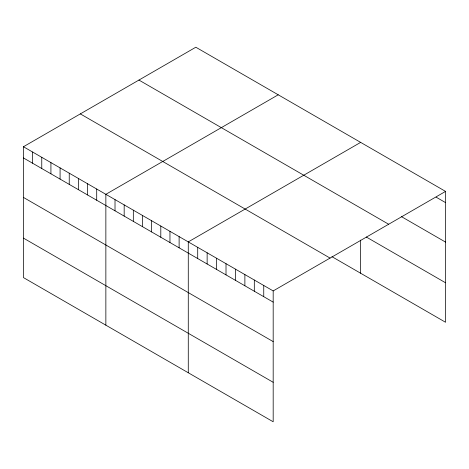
<?xml version="1.0" encoding="UTF-8"?>
<svg xmlns="http://www.w3.org/2000/svg" width="469" height="469" viewBox="0 0 469 469"><rect width="100%" height="100%" fill="white"/><g stroke="black" fill="none" stroke-linecap="round" stroke-linejoin="round"><path stroke-width="0.7" d="M23.45 146.738L273.181 290.921L273.181 421.778L23.45 277.595L23.45 146.738L195.819 47.222L445.55 191.405L445.55 322.262L331.946 256.672M278.228 94.802L105.859 194.318L105.859 325.175M360.643 142.383L188.274 241.898L188.274 372.755M273.181 290.921L445.55 191.405M436.117 197.162L445.55 202.608M401.523 216.678L445.55 242.098M138.935 80.064L388.666 224.246M366.301 237.021L445.55 282.778M80.334 113.897L330.065 258.079M23.45 157.942L273.181 302.124M23.45 197.426L273.181 341.608M23.45 238.111L273.181 382.294M360.643 240.099L360.643 273.239M263.748 285.474L263.748 296.678M254.315 280.028L254.315 291.231M244.882 274.582L244.882 285.785M235.444 269.136L235.444 280.339M226.011 263.684L226.011 274.893M216.578 258.237L216.578 269.446M207.14 252.791L207.14 264M197.707 247.345L197.707 258.548M179.117 236.611L179.117 247.82M169.96 231.323L169.96 242.532M160.803 226.04L160.803 237.244M151.645 220.752L151.645 231.956M142.488 215.464L142.488 226.668M133.331 210.176L133.331 221.386M124.174 204.894L124.174 216.098M115.016 199.606L115.016 210.81M96.708 189.03L96.708 200.24M87.551 183.742L87.551 194.952M78.393 178.46L78.393 189.664M69.236 173.172L69.236 184.376M60.079 167.884L60.079 179.088M50.922 162.596L50.922 173.806M41.764 157.314L41.764 168.518M32.607 152.026L32.607 163.23"/></g></svg>
